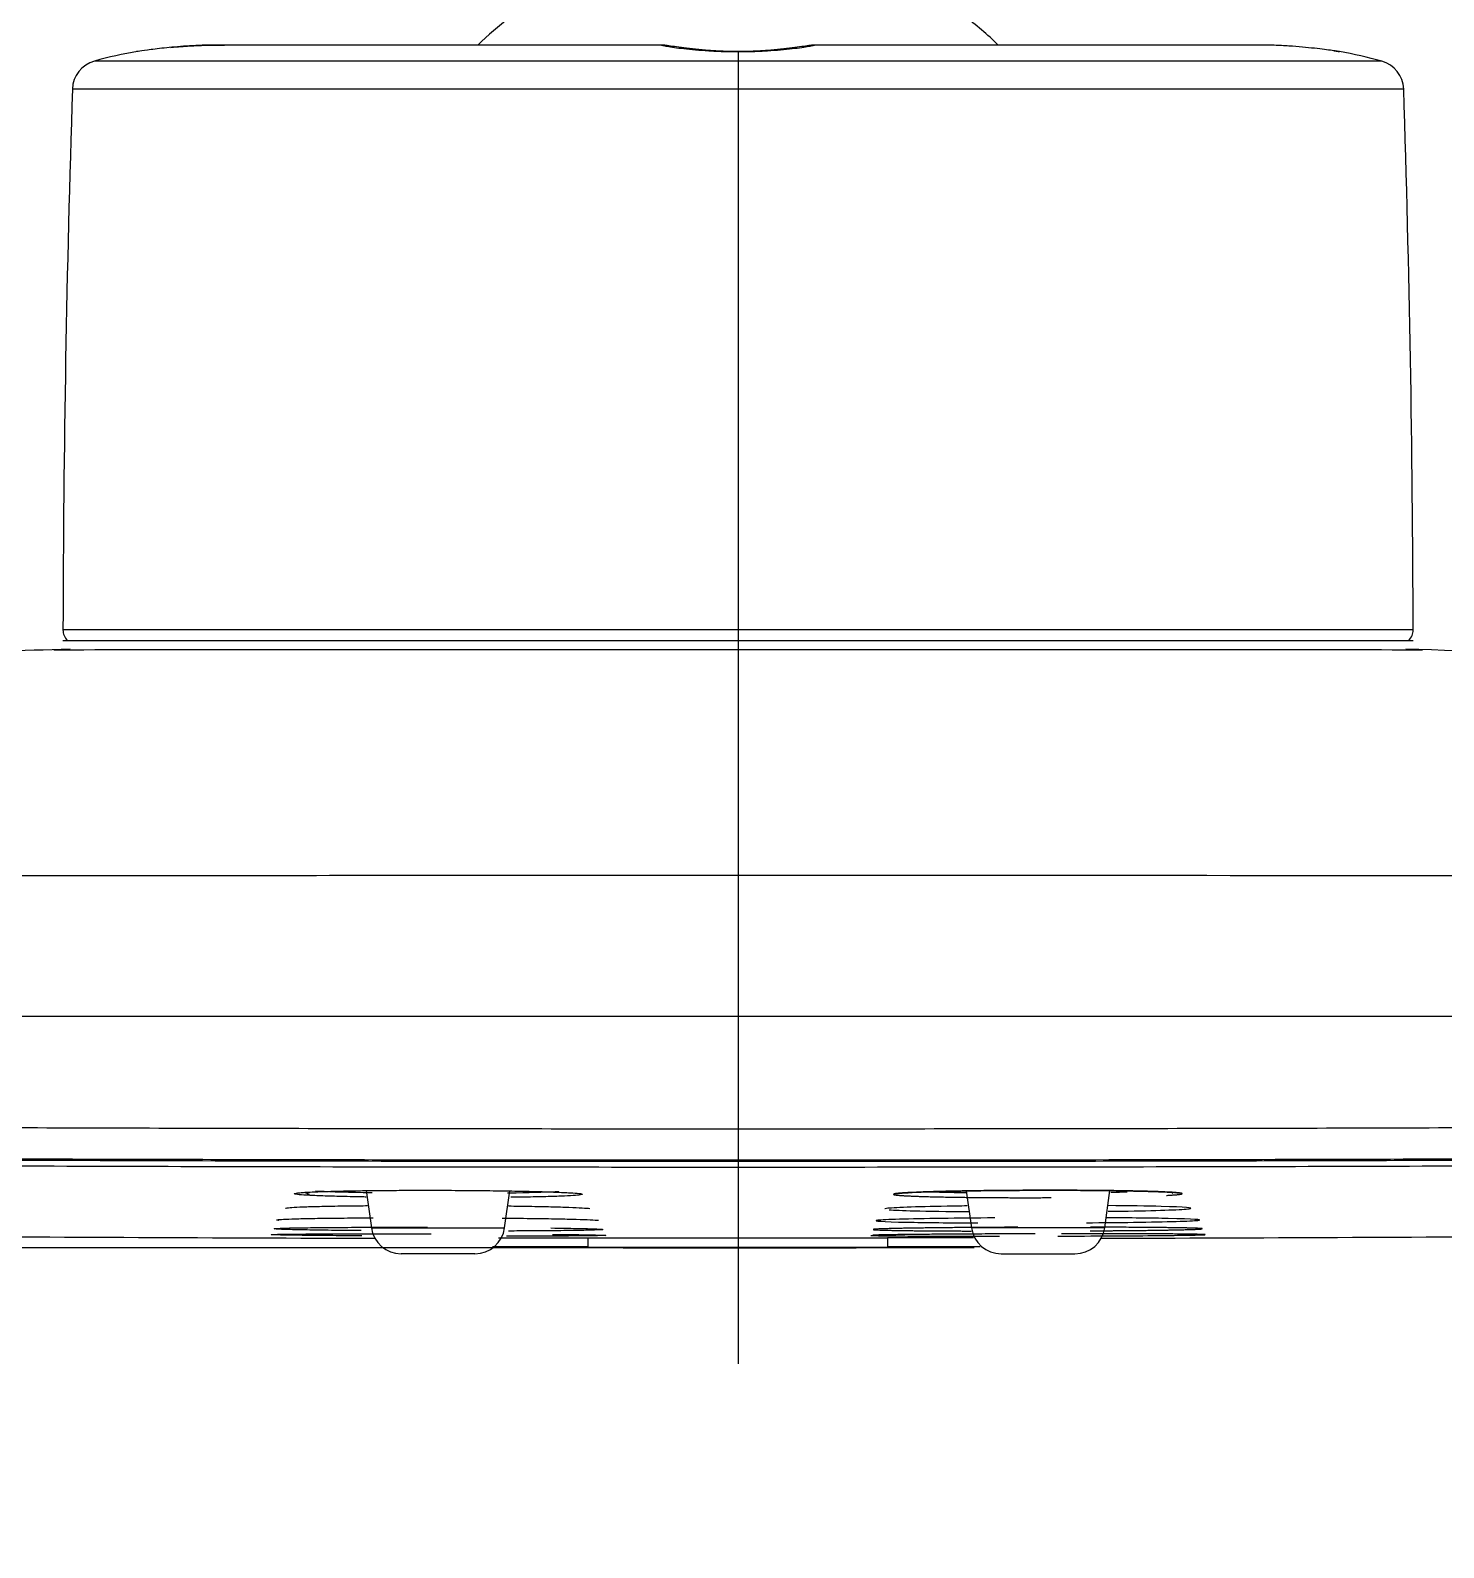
# Model space of a CAD drawing. Extents: x -4069 to -3649, y -4303 to -3709.
# Drawn here: x -3824.85 to -3815.43, y -3914.61 to -3904.49 of the extents above; entities that cross this region are included whole.
import ezdxf

# ---------------------------------------------------------------- set-up
doc = ezdxf.new("R2010")
doc.units = 0
doc.header["$LTSCALE"] = 7
doc.linetypes.add('CENTER', pattern=[2, 1.25, -0.25, 0.25, -0.25])
for name, color, linetype in [('6', 7, 'CONTINUOUS'), ('CL', 1, 'CENTER'), ('DIM', 2, 'CONTINUOUS')]:
    doc.layers.add(name, color=color, linetype=linetype)

msp = doc.modelspace()

# ---------------------------------------------------------------- linework, layer by layer
at = {"layer": '6', "color": 7, "linetype": 'Continuous'}
for p, q in [((-3820.62992, -3904.58553), (-3823.59172, -3904.58553)), ((-3816.66756, -3904.58553), (-3819.62679, -3904.58553)), ((-3824.62986, -3908.55582), (-3820.12997, -3908.55582)), ((-3820.12997, -3908.55582), (-3815.63008, -3908.55582)), ((-3822.60879, -3912.22477), (-3822.57402, -3912.4731)), ((-3821.68581, -3912.4731), (-3821.65133, -3912.22681)), ((-3818.6086, -3912.22681), (-3818.57412, -3912.4731)), ((-3817.68591, -3912.4731), (-3817.65114, -3912.22473)), ((-3821.88387, -3912.64536), (-3822.37596, -3912.64536)), ((-3818.37606, -3912.64536), (-3818.13002, -3912.64536)), ((-3818.13002, -3912.64536), (-3817.88397, -3912.64536))]:
    msp.add_line(p, q, dxfattribs=at)
at = {"layer": '6', "color": 3, "linetype": 'Continuous'}
for p, q in [((-3815.83965, -3904.69273), (-3824.42028, -3904.69273)), ((-3815.69294, -3904.87904), (-3824.56699, -3904.87904)), ((-3815.62997, -3908.48553), (-3824.62997, -3908.48553)), ((-3822.57402, -3912.4731), (-3822.12992, -3912.4731)), ((-3822.12992, -3912.4731), (-3821.68581, -3912.4731)), ((-3817.68591, -3912.4731), (-3818.57412, -3912.4731)), ((-3821.12896, -3912.60025), (-3821.1289, -3912.53987)), ((-3819.13097, -3912.60025), (-3819.13103, -3912.53986))]:
    msp.add_line(p, q, dxfattribs=at)
at = {"layer": '6', "color": 7, "linetype": 'Continuous'}
for centre, radius, start, end in [((-3820.12997, -3906.38553), 2.5, 121.055798, 133.946175), ((-3820.12997, -3906.38553), 2.5, 46.054307, 52.944202), ((-3824.3671, -3904.88553), 0.2, 105.421637, 178.141952), ((-3823.62853, -3907.56292), 2.9774, 99.742698, 105.421637), ((-3816.6314, -3907.56292), 2.9774, 74.578363, 80.117369), ((-3815.89284, -3904.88553), 0.2, 1.858048, 74.578363), ((-3704.14673, -3908.78553), 120.48361, 178.141952, 179.857335), ((-3936.11321, -3908.78553), 120.48361, 0.142665, 1.858048), ((-3824.52997, -3908.48553), 0.1, 180, 224.659654), ((-3815.72997, -3908.48553), 0.1, 315.340346, 0), ((-3822.37596, -3912.44537), 0.2, 187.96961, 270), ((-3821.88387, -3912.44537), 0.2, 270, 352.03039), ((-3818.37606, -3912.44537), 0.2, 187.96961, 270), ((-3817.88397, -3912.44537), 0.2, 270, 352.03039), ((-3820.12997, -3011.66382), 900.88155, 269.645624, 269.846013), ((-3820.12997, -3011.66382), 900.88155, 270.153987, 270.354378), ((-3820.12997, -3011.66382), 900.94155, 269.896216, 270), ((-3820.12997, -3011.66382), 900.94155, 270, 270.100124)]:
    msp.add_arc(centre, radius, start, end, dxfattribs=at)
for centre, major_axis, start_param, end_param in [((-3820.12997, -3013.9696), (-899.8036, 0), 1.56968892, 1.57190373), ((-3820.12997, -3013.98164), (899.85238, 0), 4.7112788, 4.71349916)]:
    msp.add_ellipse(centre, major_axis=major_axis, ratio=0.99863, start_param=start_param, end_param=end_param, dxfattribs=at)
for points, knots in [([(-3823.55508, -3904.58577), (-3823.58257, -3904.58543), (-3823.61039, -3904.58546), (-3823.63799, -3904.58589), (-3823.69526, -3904.58677), (-3823.75314, -3904.58932), (-3823.80675, -3904.59289), (-3823.86048, -3904.59646), (-3823.91144, -3904.60112), (-3823.95545, -3904.60582), (-3823.99909, -3904.61048), (-3824.03711, -3904.61528), (-3824.06642, -3904.61923), (-3824.09554, -3904.62315), (-3824.11685, -3904.6263), (-3824.12857, -3904.62806), (-3824.13591, -3904.62915), (-3824.13961, -3904.62971), (-3824.13962, -3904.62972)], [0.62373923, 0.62373923, 0.62373923, 0.62373923, 0.65939957, 0.65939957, 0.65939957, 0.733426707, 0.733426707, 0.733426707, 0.807614519, 0.807614519, 0.807614519, 0.881160157, 0.881160157, 0.881160157, 0.95423888, 0.95423888, 0.95423888, 1, 1, 1, 1]), ([(-3823.84211, -3904.59542), (-3823.8057, -3904.59263), (-3823.76701, -3904.59024), (-3823.72764, -3904.58854), (-3823.67235, -3904.58614), (-3823.61439, -3904.58508), (-3823.55855, -3904.58571), (-3823.55668, -3904.58573), (-3823.5548, -3904.58575), (-3823.55293, -3904.58578)], [0, 0, 0, 0, 0.4061607, 0.4061607, 0.4061607, 0.98069158, 0.98069158, 0.98069158, 1, 1, 1, 1]), ([(-3820.49075, -3904.60484), (-3820.46707, -3904.60783), (-3820.41511, -3904.61401), (-3820.32624, -3904.62223), (-3820.22984, -3904.62789), (-3820.12947, -3904.62991), (-3820.02924, -3904.62786), (-3819.93289, -3904.62217), (-3819.84435, -3904.61395), (-3819.76668, -3904.60472), (-3819.70286, -3904.59606), (-3819.65536, -3904.58936), (-3819.62604, -3904.58559), (-3819.61619, -3904.58523), (-3819.62618, -3904.58817), (-3819.65553, -3904.59387), (-3819.70307, -3904.60144), (-3819.76693, -3904.60979), (-3819.84462, -3904.61778), (-3819.93342, -3904.62439), (-3820.02977, -3904.62872), (-3820.13013, -3904.63023), (-3820.23046, -3904.62871), (-3820.32679, -3904.62437), (-3820.41554, -3904.61776), (-3820.49318, -3904.60976), (-3820.55701, -3904.60141), (-3820.60451, -3904.59385), (-3820.63382, -3904.58816), (-3820.64375, -3904.58522), (-3820.63383, -3904.5856), (-3820.60445, -3904.58938), (-3820.55691, -3904.59608), (-3820.51432, -3904.60186), (-3820.49075, -3904.60484)], [0, 0, 0, 0, 0.03136362, 0.06268314, 0.09393662, 0.12513297, 0.15645214, 0.18758747, 0.2189128, 0.25010586, 0.28137178, 0.31267351, 0.34383326, 0.37516254, 0.40631799, 0.43760522, 0.4688584, 0.50005284, 0.531378, 0.56253175, 0.59385167, 0.62505962, 0.65629443, 0.68759435, 0.71874405, 0.75007537, 0.78124238, 0.81253783, 0.84381004, 0.87499263, 0.90632003, 0.93746217, 0.96877477, 1, 1, 1, 1]), ([(-3816.15871, -3904.62406), (-3816.14608, -3904.62586), (-3816.12672, -3904.62874), (-3816.11697, -3904.63023), (-3816.12697, -3904.6287), (-3816.1563, -3904.62435), (-3816.2038, -3904.61773), (-3816.2676, -3904.60972), (-3816.3452, -3904.60138), (-3816.43391, -3904.59382), (-3816.53019, -3904.58814), (-3816.60947, -3904.58583), (-3816.65524, -3904.58553), (-3816.66756, -3904.58553)], [0, 0, 0, 0, 0.045182913, 0.090773238, 0.13611541, 0.181640959, 0.227121706, 0.272510458, 0.318093927, 0.363432508, 0.409008347, 0.454438757, 0.471232106, 0.471232106, 0.471232106, 0.471232106]), ([(-3824.58231, -3908.61444), (-3825.22253, -3908.63264), (-3826.4044, -3908.6772), (-3828.02899, -3908.76635), (-3829.35835, -3908.85832), (-3830.418, -3908.9438), (-3831.48215, -3909.03919), (-3832.80163, -3909.17131), (-3834.60111, -3909.37914), (-3836.80556, -3909.67689), (-3838.40582, -3909.93241), (-3839.25582, -3910.07915)], [0, 0, 0, 0, 0.13017455, 0.24041488, 0.33070838, 0.40103487, 0.4565061, 0.54788532, 0.6705784, 0.82470596, 1, 1, 1, 1]), ([(-3824.69166, -3908.61762), (-3824.69166, -3908.61762), (-3824.69166, -3908.61762), (-3824.69169, -3908.61762), (-3824.56926, -3908.61752), (-3824.10218, -3908.61726), (-3823.75603, -3908.61711), (-3823.31936, -3908.61699)], [0, 0, 0, 0, 0.00019384, 0.00019384, 0.50009692, 0.50009692, 1, 1, 1, 1]), ([(-3823.31936, -3908.61699), (-3823.15973, -3908.61695), (-3822.98817, -3908.61692), (-3822.80741, -3908.61689), (-3822.64354, -3908.61686), (-3822.47138, -3908.61684), (-3822.29319, -3908.61681), (-3822.11174, -3908.61679), (-3821.92322, -3908.61677), (-3821.73021, -3908.61674)], [0, 0, 0, 0, 0.35349376, 0.35349376, 0.35349376, 0.67380401, 0.67380401, 0.67380401, 1, 1, 1, 1]), ([(-3818.52972, -3908.61674), (-3818.32066, -3908.61677), (-3818.11683, -3908.61679), (-3817.92149, -3908.61682), (-3817.74439, -3908.61684), (-3817.57345, -3908.61687), (-3817.41093, -3908.6169), (-3817.24544, -3908.61693), (-3817.08794, -3908.61696), (-3816.94058, -3908.61699)], [0, 0, 0, 0, 0.35347525, 0.35347525, 0.35347525, 0.67379527, 0.67379527, 0.67379527, 1, 1, 1, 1]), ([(-3816.94058, -3908.61699), (-3816.50391, -3908.61711), (-3816.15822, -3908.61726), (-3815.69063, -3908.61752), (-3815.56831, -3908.61762), (-3815.56828, -3908.61762), (-3815.56828, -3908.61762), (-3815.56828, -3908.61762)], [0, 0, 0, 0, 0.49984377, 0.49984377, 0.99968753, 0.99968753, 1, 1, 1, 1]), ([(-3801.00403, -3910.07856), (-3801.58696, -3909.97794), (-3802.70751, -3909.79458), (-3804.27198, -3909.56608), (-3805.5973, -3909.39126), (-3806.65566, -3909.26393), (-3807.71828, -3909.14565), (-3809.03628, -3909.01278), (-3810.83773, -3908.85867), (-3813.1025, -3908.70961), (-3814.76763, -3908.64032), (-3815.67762, -3908.61444)], [0, 0, 0, 0, 0.12023165, 0.23080915, 0.32136451, 0.39195926, 0.44748962, 0.53869824, 0.66121829, 0.81499603, 1, 1, 1, 1]), ([(-3831.00162, -3911.98882), (-3830.63846, -3911.99144), (-3829.91371, -3911.99667), (-3828.64671, -3912.0046), (-3827.20051, -3912.01237), (-3825.20915, -3912.02083), (-3822.85206, -3912.02735), (-3820.31059, -3912.0297), (-3818.13278, -3912.0281), (-3816.31707, -3912.02441), (-3814.32375, -3912.01816), (-3812.42373, -3912.00933), (-3810.6165, -3911.99855), (-3809.7116, -3911.99207), (-3809.25832, -3911.98882)], [0, 0, 0, 0, 0.05042678, 0.10063472, 0.17549938, 0.25036254, 0.37536663, 0.49999942, 0.59979548, 0.67480756, 0.74983877, 0.87437047, 0.93706868, 1, 1, 1, 1]), ([(-3809.30647, -3912.02982), (-3809.90879, -3912.03408), (-3811.1107, -3912.04257), (-3812.91823, -3912.05242), (-3815.02233, -3912.06143), (-3817.42638, -3912.06799), (-3819.22917, -3912.06962), (-3821.03062, -3912.06962), (-3822.83348, -3912.06801), (-3825.53927, -3912.06053), (-3828.24902, -3912.04843), (-3830.05066, -3912.03603), (-3830.95346, -3912.02982)], [0, 0, 0, 0, 0.08397056, 0.16756364, 0.25104514, 0.37560251, 0.49999775, 0.50000369, 0.62439721, 0.74895712, 0.87420187, 1, 1, 1, 1]), ([(-3822.6079, -3912.26734), (-3822.61863, -3912.26716), (-3822.6829, -3912.26603), (-3822.792, -3912.26356), (-3822.91562, -3912.25957), (-3823.01094, -3912.25516), (-3823.07327, -3912.25047), (-3823.09458, -3912.24563), (-3823.08019, -3912.24082), (-3823.03212, -3912.2362), (-3822.95023, -3912.232), (-3822.833, -3912.22846), (-3822.68927, -3912.2256), (-3822.52496, -3912.22351), (-3822.40521, -3912.2227), (-3822.3442, -3912.22248)], [0, 0, 0, 0, 0.01611115, 0.09764556, 0.18074899, 0.2635524, 0.34409925, 0.4246445, 0.50744421, 0.59050889, 0.67190852, 0.75305193, 0.83564195, 0.91837759, 1, 1, 1, 1]), ([(-3823.07852, -3912.2438), (-3823.07848, -3912.24365), (-3823.07694, -3912.24127), (-3823.04005, -3912.23611), (-3822.90302, -3912.23014), (-3822.71931, -3912.22609), (-3822.56349, -3912.22388), (-3822.45359, -3912.22315), (-3822.40682, -3912.22294)], [0, 0, 0, 0, 0.01634573, 0.24554186, 0.54119109, 0.70757636, 0.88056824, 1, 1, 1, 1]), ([(-3823.00383, -3912.24203), (-3823.00248, -3912.24262), (-3822.99857, -3912.24432), (-3822.99103, -3912.24635), (-3822.98724, -3912.2482), (-3822.98689, -3912.2488), (-3822.98688, -3912.24883)], [0, 0, 0, 0, 0.3127621, 0.84190432, 0.99166025, 1, 1, 1, 1]), ([(-3822.94767, -3912.22566), (-3822.8805, -3912.23), (-3822.75332, -3912.2344), (-3822.58947, -3912.23749), (-3822.56961, -3912.23784)], [0, 0, 0, 0, 0.88150008, 1, 1, 1, 1]), ([(-3822.3442, -3912.22248), (-3822.28318, -3912.22225), (-3822.15717, -3912.22215), (-3821.96736, -3912.22294), (-3821.78365, -3912.2246), (-3821.61344, -3912.22708), (-3821.4651, -3912.23041), (-3821.34123, -3912.23437), (-3821.24554, -3912.23879), (-3821.18326, -3912.24352), (-3821.16047, -3912.24839), (-3821.17407, -3912.25321), (-3821.22275, -3912.25781), (-3821.30584, -3912.26201), (-3821.42325, -3912.26558), (-3821.54139, -3912.26793), (-3821.61899, -3912.26905), (-3821.64399, -3912.26937)], [0, 0, 0, 0, 0.06876549, 0.13849202, 0.20812101, 0.27656918, 0.3449362, 0.41439334, 0.48399378, 0.55282012, 0.62151771, 0.69089591, 0.76038462, 0.82943864, 0.89854171, 0.96814107, 1, 1, 1, 1]), ([(-3821.66742, -3912.23953), (-3821.64764, -3912.23925), (-3821.50326, -3912.23699), (-3821.38885, -3912.23329), (-3821.32389, -3912.23004)], [0, 0, 0, 0, 0.1338167, 1, 1, 1, 1]), ([(-3817.91574, -3912.22248), (-3817.92609, -3912.22244), (-3817.9488, -3912.22236), (-3817.98015, -3912.22229), (-3818.00648, -3912.22226), (-3818.039, -3912.22224), (-3818.06745, -3912.22225), (-3818.09801, -3912.22228), (-3818.11761, -3912.22231), (-3818.13745, -3912.22236), (-3818.16455, -3912.22243), (-3818.18822, -3912.22252), (-3818.21071, -3912.22261), (-3818.22435, -3912.22266), (-3818.24353, -3912.22276), (-3818.26937, -3912.2229), (-3818.30595, -3912.22313), (-3818.33355, -3912.22334), (-3818.35219, -3912.22349), (-3818.35706, -3912.22353), (-3818.36662, -3912.22361), (-3818.381, -3912.22374), (-3818.39839, -3912.2239), (-3818.41834, -3912.22409), (-3818.44533, -3912.22437), (-3818.46846, -3912.22463), (-3818.48531, -3912.22483), (-3818.49902, -3912.225), (-3818.52872, -3912.22539), (-3818.56064, -3912.22585), (-3818.58498, -3912.22623), (-3818.5934, -3912.22637), (-3818.60105, -3912.22649), (-3818.61324, -3912.22669), (-3818.62814, -3912.22694), (-3818.64358, -3912.22723), (-3818.65621, -3912.22747), (-3818.66808, -3912.2277), (-3818.68307, -3912.228), (-3818.70429, -3912.22844), (-3818.73863, -3912.22921), (-3818.77179, -3912.23002), (-3818.79947, -3912.23075), (-3818.81861, -3912.23128), (-3818.84548, -3912.23206), (-3818.87163, -3912.2329), (-3818.89405, -3912.23364), (-3818.90514, -3912.23403), (-3818.91406, -3912.23439), (-3818.92105, -3912.23467), (-3818.92667, -3912.23491), (-3818.93267, -3912.23517), (-3818.94532, -3912.23572), (-3818.96388, -3912.23655), (-3818.98186, -3912.2374), (-3818.99387, -3912.23799), (-3818.99984, -3912.23828), (-3819.00368, -3912.23851), (-3819.00824, -3912.23878), (-3819.01631, -3912.23926), (-3819.02512, -3912.23981), (-3819.03331, -3912.24037), (-3819.04092, -3912.24093), (-3819.04864, -3912.24152), (-3819.05555, -3912.24209), (-3819.06109, -3912.2426), (-3819.06636, -3912.2431), (-3819.07145, -3912.24362), (-3819.0788, -3912.24442), (-3819.08383, -3912.24526), (-3819.08724, -3912.24605), (-3819.08955, -3912.24667), (-3819.09135, -3912.24729), (-3819.0932, -3912.2479), (-3819.09403, -3912.24843), (-3819.09408, -3912.24896), (-3819.09396, -3912.24954), (-3819.0935, -3912.24995), (-3819.09297, -3912.25031), (-3819.09236, -3912.25063), (-3819.09141, -3912.25096), (-3819.08966, -3912.25144), (-3819.08775, -3912.25195), (-3819.08477, -3912.25254), (-3819.08217, -3912.25298), (-3819.07893, -3912.25346), (-3819.07554, -3912.25391), (-3819.07031, -3912.25456), (-3819.06367, -3912.25519), (-3819.05785, -3912.25576), (-3819.05321, -3912.25619), (-3819.04718, -3912.25665), (-3819.04119, -3912.25711), (-3819.03574, -3912.25748), (-3819.03008, -3912.25786), (-3819.02479, -3912.2582), (-3819.02036, -3912.25848), (-3819.01777, -3912.25862), (-3819.0107, -3912.25902), (-3818.9994, -3912.25963), (-3818.98356, -3912.26041), (-3818.96867, -3912.26108), (-3818.95301, -3912.26173), (-3818.93821, -3912.2623), (-3818.92367, -3912.26283), (-3818.90896, -3912.26333), (-3818.89446, -3912.26379), (-3818.88169, -3912.26419), (-3818.8712, -3912.2645), (-3818.85812, -3912.26486), (-3818.8402, -3912.26533), (-3818.81729, -3912.26589), (-3818.79061, -3912.26649), (-3818.75267, -3912.26727), (-3818.71815, -3912.26788), (-3818.68987, -3912.26835), (-3818.67634, -3912.26856), (-3818.66218, -3912.26878), (-3818.64007, -3912.26909), (-3818.61666, -3912.2694), (-3818.59378, -3912.26969), (-3818.57402, -3912.26993), (-3818.55077, -3912.27017), (-3818.52232, -3912.27041), (-3818.48438, -3912.27069), (-3818.43943, -3912.271), (-3818.39878, -3912.27128), (-3818.37485, -3912.27143), (-3818.36448, -3912.27148), (-3818.35649, -3912.27151), (-3818.33829, -3912.27157), (-3818.31949, -3912.27163), (-3818.30108, -3912.27168), (-3818.29208, -3912.2717), (-3818.27828, -3912.27172), (-3818.26387, -3912.27175), (-3818.25134, -3912.27176), (-3818.2446, -3912.27177), (-3818.23839, -3912.27177), (-3818.22775, -3912.27177), (-3818.21132, -3912.27177), (-3818.18764, -3912.27177), (-3818.16435, -3912.27174), (-3818.14165, -3912.2717), (-3818.1151, -3912.27163), (-3818.08801, -3912.27155), (-3818.06439, -3912.27147), (-3818.05162, -3912.2714), (-3818.04519, -3912.27137), (-3818.04242, -3912.27136)], [0, 0, 0, 0, 0.00955668, 0.02092111, 0.02864374, 0.03349445, 0.05038483, 0.05431455, 0.06104861, 0.06802495, 0.07217948, 0.08545749, 0.08934844, 0.09248386, 0.09777454, 0.10672173, 0.11593644, 0.13108066, 0.13209631, 0.13319341, 0.13559415, 0.14095693, 0.14656391, 0.15181074, 0.15964311, 0.17207861, 0.17392345, 0.17585221, 0.18530079, 0.20296096, 0.20768501, 0.2100565, 0.21158806, 0.21556801, 0.2225502, 0.22701193, 0.23210753, 0.23619357, 0.2398447, 0.24850445, 0.25987656, 0.2792652, 0.28784624, 0.29418114, 0.30349699, 0.32301413, 0.33020463, 0.33516149, 0.33932395, 0.34436122, 0.34639083, 0.34881716, 0.35461811, 0.36831816, 0.38158632, 0.3868479, 0.39055018, 0.39287276, 0.3952996, 0.40051941, 0.41092021, 0.41549739, 0.42086392, 0.4312747, 0.43655076, 0.44154452, 0.44935694, 0.45435207, 0.46002726, 0.47783961, 0.48357054, 0.48763805, 0.49979524, 0.50530799, 0.50867658, 0.51841581, 0.52397786, 0.52907083, 0.53311218, 0.53656761, 0.54020797, 0.54480469, 0.553812, 0.55847113, 0.56582518, 0.56976817, 0.57586833, 0.58209454, 0.59351478, 0.59928329, 0.60301878, 0.60961276, 0.6169687, 0.62024583, 0.62417474, 0.63147508, 0.63355715, 0.63508653, 0.63726749, 0.64926277, 0.65969125, 0.66929119, 0.67724193, 0.68773382, 0.69419712, 0.70095046, 0.71073941, 0.71603887, 0.71975952, 0.72567755, 0.73432101, 0.74371308, 0.75538928, 0.76777034, 0.78933167, 0.79468252, 0.79941111, 0.80427621, 0.81003704, 0.82309473, 0.82894317, 0.83376785, 0.84345956, 0.85219873, 0.86156528, 0.88017119, 0.89523591, 0.90017191, 0.90277516, 0.9049311, 0.90754202, 0.91955824, 0.92221097, 0.92442541, 0.92779851, 0.93478703, 0.93753268, 0.93917786, 0.94090426, 0.94315821, 0.94879612, 0.95576172, 0.9645375, 0.96977775, 0.97619822, 0.98844445, 0.99418597, 0.9974848, 1, 1, 1, 1]), ([(-3819.07846, -3912.24665), (-3819.07842, -3912.24653), (-3819.07728, -3912.24549), (-3819.06277, -3912.24274), (-3819.0271, -3912.24005), (-3818.99761, -3912.23835)], [0, 0, 0, 0, 0.05301013, 0.43314375, 1, 1, 1, 1]), ([(-3818.99761, -3912.23835), (-3818.99742, -3912.23834), (-3818.96708, -3912.23603), (-3818.86583, -3912.2325), (-3818.70525, -3912.22828), (-3818.5344, -3912.22531), (-3818.33408, -3912.22318), (-3818.13858, -3912.22218), (-3818.01673, -3912.22233), (-3817.96699, -3912.2225)], [0, 0, 0, 0, 0.00143673, 0.23246878, 0.37545075, 0.5342986, 0.70397246, 0.87939354, 1, 1, 1, 1]), ([(-3817.96699, -3912.2225), (-3817.9437, -3912.22249), (-3817.8498, -3912.22258), (-3817.69924, -3912.22393), (-3817.56423, -3912.22565), (-3817.50522, -3912.22702), (-3817.49427, -3912.22729)], [0, 0, 0, 0, 0.13023854, 0.53180567, 0.91055238, 1, 1, 1, 1]), ([(-3817.2738, -3912.25626), (-3817.27259, -3912.2562), (-3817.26691, -3912.2559), (-3817.25887, -3912.25545), (-3817.25119, -3912.255), (-3817.24677, -3912.25473), (-3817.24237, -3912.25447), (-3817.23547, -3912.25401), (-3817.2261, -3912.25336), (-3817.21804, -3912.25275), (-3817.21251, -3912.25228), (-3817.20746, -3912.25183), (-3817.20262, -3912.2514), (-3817.19106, -3912.25025), (-3817.18296, -3912.24919), (-3817.17744, -3912.24809), (-3817.17514, -3912.24757), (-3817.17317, -3912.24698), (-3817.17185, -3912.24647), (-3817.17097, -3912.24612), (-3817.1706, -3912.24582), (-3817.17011, -3912.2455), (-3817.16964, -3912.24498), (-3817.17007, -3912.24429), (-3817.17129, -3912.24358), (-3817.17256, -3912.24309), (-3817.17381, -3912.24272), (-3817.17653, -3912.24204), (-3817.17999, -3912.24136), (-3817.18487, -3912.24058), (-3817.1902, -3912.23991), (-3817.19658, -3912.23917), (-3817.20334, -3912.23853), (-3817.20827, -3912.23807), (-3817.21421, -3912.23757), (-3817.21898, -3912.23719), (-3817.22334, -3912.23688), (-3817.22667, -3912.23665), (-3817.23058, -3912.23638), (-3817.23494, -3912.23609), (-3817.23832, -3912.23587), (-3817.24188, -3912.23565), (-3817.24653, -3912.23537), (-3817.25366, -3912.23495), (-3817.26609, -3912.23426), (-3817.28465, -3912.23338), (-3817.30527, -3912.2325), (-3817.32299, -3912.23182), (-3817.33632, -3912.23134), (-3817.34755, -3912.23095), (-3817.35735, -3912.23063), (-3817.36528, -3912.23038), (-3817.37436, -3912.23009), (-3817.38495, -3912.22978), (-3817.39484, -3912.2295), (-3817.4026, -3912.22929), (-3817.40924, -3912.22911), (-3817.41679, -3912.22891), (-3817.42551, -3912.22868), (-3817.43352, -3912.22848), (-3817.44134, -3912.22829), (-3817.44771, -3912.22814), (-3817.45512, -3912.22797), (-3817.46798, -3912.22767), (-3817.48227, -3912.22736), (-3817.49758, -3912.22705), (-3817.51264, -3912.22676), (-3817.52967, -3912.22644), (-3817.54592, -3912.22614), (-3817.55939, -3912.22591), (-3817.56973, -3912.22574), (-3817.58116, -3912.22556), (-3817.5902, -3912.22542), (-3817.59913, -3912.22529), (-3817.6103, -3912.22512), (-3817.62103, -3912.22497), (-3817.63178, -3912.22483), (-3817.64118, -3912.2247), (-3817.65434, -3912.22453), (-3817.67196, -3912.22431), (-3817.69264, -3912.2241), (-3817.72986, -3912.22372), (-3817.76403, -3912.22341), (-3817.80158, -3912.22309), (-3817.82204, -3912.22293), (-3817.8414, -3912.22281), (-3817.85229, -3912.22277), (-3817.86359, -3912.22271), (-3817.87708, -3912.22264), (-3817.891, -3912.22257), (-3817.90339, -3912.22252), (-3817.91109, -3912.22249), (-3817.91574, -3912.22248)], [0, 0, 0, 0, 0.00456243, 0.02152725, 0.03222417, 0.03642099, 0.04023776, 0.05105546, 0.06850589, 0.08520833, 0.09306268, 0.10047576, 0.1158877, 0.1223407, 0.17850883, 0.18681451, 0.19623761, 0.2135644, 0.22572748, 0.2302184, 0.2372467, 0.24586864, 0.25130081, 0.27238376, 0.29211162, 0.29948363, 0.30549872, 0.31688059, 0.34556574, 0.35233781, 0.37028469, 0.39244721, 0.4038495, 0.41593407, 0.42487428, 0.43994113, 0.44306706, 0.44763705, 0.45694569, 0.46311469, 0.46928337, 0.47317521, 0.4794929, 0.49000527, 0.50494282, 0.53201651, 0.55979765, 0.57627277, 0.58891778, 0.60095561, 0.61035247, 0.61747221, 0.6235311, 0.63592163, 0.64641143, 0.64994586, 0.65646393, 0.66359917, 0.6695099, 0.67870869, 0.68364422, 0.68885845, 0.69441566, 0.70158469, 0.71963593, 0.7281681, 0.73649506, 0.75370219, 0.7659134, 0.77231664, 0.78251128, 0.78785816, 0.79634023, 0.8013838, 0.80639406, 0.81938147, 0.82322824, 0.82804192, 0.83823399, 0.84945597, 0.86299083, 0.87781718, 0.92030597, 0.92729847, 0.94769249, 0.95796119, 0.96224968, 0.96705367, 0.97807737, 0.98640975, 0.99182132, 1, 1, 1, 1]), ([(-3817.49427, -3912.22729), (-3817.45869, -3912.22798), (-3817.35253, -3912.23039), (-3817.23617, -3912.23532), (-3817.18773, -3912.24033), (-3817.18076, -3912.24285), (-3817.18016, -3912.24346)], [0, 0, 0, 0, 0.18002636, 0.58634904, 0.89844055, 1, 1, 1, 1]), ([(-3817.23711, -3912.24486), (-3817.23707, -3912.24478), (-3817.23658, -3912.24406), (-3817.23412, -3912.24083), (-3817.23137, -3912.23811), (-3817.23001, -3912.23589)], [0, 0, 0, 0, 0.02245329, 0.21262227, 1, 1, 1, 1]), ([(-3823.14709, -3912.3422), (-3823.14686, -3912.342), (-3823.14389, -3912.34039), (-3823.12229, -3912.33743), (-3823.05697, -3912.33357), (-3822.95698, -3912.33012), (-3822.82088, -3912.32733), (-3822.696, -3912.32567), (-3822.61907, -3912.32493), (-3822.60046, -3912.32476)], [0, 0, 0, 0, 0.02625146, 0.21063283, 0.39572657, 0.57714437, 0.7580802, 0.94239549, 1, 1, 1, 1]), ([(-3821.65938, -3912.32677), (-3821.61233, -3912.32737), (-3821.51018, -3912.32889), (-3821.37195, -3912.33186), (-3821.25198, -3912.33554), (-3821.16357, -3912.33956), (-3821.12872, -3912.34237), (-3821.11855, -3912.34377)], [0, 0, 0, 0, 0.16410949, 0.37088922, 0.58133455, 0.79217289, 1, 1, 1, 1]), ([(-3818.60295, -3912.32678), (-3818.6492, -3912.32738), (-3818.69357, -3912.32805), (-3818.95025, -3912.33257), (-3819.09971, -3912.33801), (-3819.14079, -3912.34369), (-3819.14099, -3912.34372), (-3819.14119, -3912.34374), (-3819.14139, -3912.34377)], [0, 0, 0, 0, 0.16250594, 0.16250594, 0.99592602, 0.99592602, 0.99592602, 1, 1, 1, 1]), ([(-3817.25773, -3912.35378), (-3817.18973, -3912.35126), (-3817.14339, -3912.34851), (-3817.0826, -3912.34009), (-3817.14979, -3912.33442), (-3817.40224, -3912.32777), (-3817.52465, -3912.32588), (-3817.66279, -3912.32468)], [0, 0, 0, 0, 0.23796565, 0.23796565, 0.71908187, 0.71908187, 1, 1, 1, 1]), ([(-3822.64263, -3912.49156), (-3822.65247, -3912.49148), (-3822.69684, -3912.4911), (-3822.77273, -3912.49037), (-3822.86453, -3912.48929), (-3822.94783, -3912.48809), (-3823.02264, -3912.4868), (-3823.08766, -3912.48544), (-3823.14164, -3912.48403), (-3823.18326, -3912.48262), (-3823.22097, -3912.48074), (-3823.23033, -3912.47839), (-3823.19055, -3912.47569), (-3823.11729, -3912.47362), (-3823.03489, -3912.47218), (-3822.93636, -3912.47091), (-3822.78606, -3912.46965), (-3822.57538, -3912.46869), (-3822.37482, -3912.46836), (-3822.24721, -3912.46845), (-3822.19969, -3912.46852)], [0, 0, 0, 0, 0.01172539, 0.05333187, 0.09486042, 0.13746991, 0.1808072, 0.22442296, 0.26783481, 0.31057182, 0.35222138, 0.43528606, 0.52145721, 0.60797486, 0.65061618, 0.69281321, 0.77816492, 0.86423584, 0.94966061, 1, 1, 1, 1]), ([(-3823.19192, -3912.42336), (-3823.19244, -3912.42331), (-3823.20412, -3912.42212), (-3823.21053, -3912.41976), (-3823.17958, -3912.4164), (-3823.11133, -3912.41324), (-3823.00648, -3912.41046), (-3822.86322, -3912.40822), (-3822.71111, -3912.40672), (-3822.60587, -3912.40604), (-3822.56242, -3912.40582)], [0, 0, 0, 0, 0.0065512, 0.15259473, 0.30295438, 0.45388697, 0.60171257, 0.74908127, 0.89939293, 1, 1, 1, 1]), ([(-3821.70179, -3912.40765), (-3821.69293, -3912.40773), (-3821.61978, -3912.40841), (-3821.48875, -3912.40992), (-3821.33123, -3912.41261), (-3821.20375, -3912.41571), (-3821.10953, -3912.41907), (-3821.07208, -3912.42141), (-3821.06099, -3912.42257)], [0, 0, 0, 0, 0.02638177, 0.21893792, 0.41165491, 0.60812473, 0.80531645, 1, 1, 1, 1]), ([(-3821.37771, -3912.47376), (-3821.34315, -3912.47422), (-3821.28275, -3912.4751), (-3821.2069, -3912.47649), (-3821.14558, -3912.47787), (-3821.09623, -3912.47927), (-3821.05918, -3912.48075), (-3821.02898, -3912.48273), (-3821.02692, -3912.48516), (-3821.07826, -3912.48782), (-3821.17912, -3912.49016), (-3821.32646, -3912.49209), (-3821.49305, -3912.49333), (-3821.61072, -3912.49385), (-3821.65951, -3912.49401)], [0, 0, 0, 0, 0.06639103, 0.12358276, 0.18194311, 0.23844454, 0.29442198, 0.35807808, 0.47243049, 0.58540659, 0.697914, 0.810713, 0.92413359, 1, 1, 1, 1]), ([(-3818.26574, -3912.46904), (-3818.27117, -3912.46906), (-3818.28976, -3912.46913), (-3818.31889, -3912.46925), (-3818.34665, -3912.46938), (-3818.36551, -3912.46946), (-3818.38535, -3912.46956), (-3818.4284, -3912.46979), (-3818.47688, -3912.47006), (-3818.52313, -3912.47035), (-3818.55367, -3912.47056), (-3818.58649, -3912.4708), (-3818.6185, -3912.47105), (-3818.64817, -3912.47129), (-3818.68282, -3912.4716), (-3818.71307, -3912.47188), (-3818.73835, -3912.47212), (-3818.75436, -3912.47228), (-3818.77142, -3912.47246), (-3818.79158, -3912.47267), (-3818.81757, -3912.47297), (-3818.84897, -3912.47334), (-3818.88728, -3912.47382), (-3818.92085, -3912.4743), (-3818.9516, -3912.47475), (-3818.97155, -3912.47506), (-3818.98422, -3912.47527), (-3818.99115, -3912.47539), (-3819.00045, -3912.47555), (-3819.01274, -3912.47576), (-3819.02859, -3912.47605), (-3819.04466, -3912.47637), (-3819.06271, -3912.47672), (-3819.07842, -3912.47704), (-3819.08821, -3912.47726), (-3819.09185, -3912.47737), (-3819.09642, -3912.47748), (-3819.10728, -3912.47774), (-3819.12672, -3912.47824), (-3819.14664, -3912.4788), (-3819.16516, -3912.47937), (-3819.18322, -3912.47999), (-3819.20187, -3912.48079), (-3819.2164, -3912.4817), (-3819.22273, -3912.48235), (-3819.22539, -3912.4827), (-3819.22583, -3912.48277), (-3819.22612, -3912.48281), (-3819.22659, -3912.48288), (-3819.22811, -3912.4832), (-3819.22895, -3912.48363), (-3819.22887, -3912.48412), (-3819.22826, -3912.4844), (-3819.22734, -3912.48457), (-3819.22672, -3912.48467), (-3819.22537, -3912.48489), (-3819.22377, -3912.48508), (-3819.22244, -3912.48522)], [0, 0, 0, 0, 0.00959632, 0.03292467, 0.0518276, 0.05937175, 0.06665537, 0.08744616, 0.13755647, 0.15555708, 0.17331698, 0.19530057, 0.21864171, 0.23561373, 0.25382944, 0.28841692, 0.29754483, 0.30671986, 0.32232611, 0.33396652, 0.35044418, 0.3801288, 0.40542255, 0.44108772, 0.46412341, 0.48456073, 0.49447264, 0.49948733, 0.5043143, 0.52115839, 0.53519989, 0.55182437, 0.57137395, 0.59237507, 0.60324521, 0.60588921, 0.60902692, 0.61974705, 0.64672217, 0.68522781, 0.70493761, 0.73323801, 0.77847481, 0.8236748, 0.86839554, 0.87425494, 0.87669174, 0.87744853, 0.88068923, 0.88809109, 0.92522271, 0.94467233, 0.96194569, 0.96738008, 0.97096779, 0.97805286, 1, 1, 1, 1]), ([(-3817.18913, -3912.48585), (-3817.17878, -3912.48562), (-3817.16225, -3912.48524), (-3817.14172, -3912.48472), (-3817.12915, -3912.48437), (-3817.12007, -3912.48411), (-3817.1123, -3912.48387), (-3817.1042, -3912.48359), (-3817.09556, -3912.48329), (-3817.08811, -3912.48302), (-3817.08184, -3912.48279), (-3817.07669, -3912.48257), (-3817.06997, -3912.48228), (-3817.06414, -3912.482), (-3817.05995, -3912.48177), (-3817.0576, -3912.48164), (-3817.05313, -3912.48136), (-3817.04752, -3912.48099), (-3817.04231, -3912.48052), (-3817.03976, -3912.48019), (-3817.03776, -3912.47993), (-3817.03683, -3912.47977), (-3817.03618, -3912.47961), (-3817.03556, -3912.47935), (-3817.03509, -3912.47902), (-3817.03532, -3912.47868), (-3817.03642, -3912.47842), (-3817.03731, -3912.47821), (-3817.03899, -3912.47798), (-3817.04133, -3912.47771), (-3817.0441, -3912.47744), (-3817.04685, -3912.4772), (-3817.05103, -3912.47687), (-3817.05678, -3912.47654), (-3817.06311, -3912.47621), (-3817.06634, -3912.47607), (-3817.06837, -3912.47597), (-3817.07065, -3912.47587), (-3817.0744, -3912.47571), (-3817.07994, -3912.4755), (-3817.08613, -3912.47528), (-3817.09232, -3912.47505), (-3817.10185, -3912.47475), (-3817.11281, -3912.47446), (-3817.12304, -3912.47418), (-3817.1304, -3912.47399), (-3817.13835, -3912.47381), (-3817.15028, -3912.47355), (-3817.1647, -3912.47325), (-3817.17898, -3912.47298), (-3817.1898, -3912.47279), (-3817.20049, -3912.47261), (-3817.21213, -3912.47242), (-3817.22402, -3912.47223), (-3817.23386, -3912.47209), (-3817.24406, -3912.47195), (-3817.25731, -3912.47177), (-3817.2713, -3912.47159), (-3817.2849, -3912.47143), (-3817.29441, -3912.47132), (-3817.30196, -3912.47123), (-3817.31149, -3912.47112), (-3817.32575, -3912.47097), (-3817.34492, -3912.47078), (-3817.36224, -3912.47062), (-3817.37558, -3912.4705), (-3817.39045, -3912.47035), (-3817.41796, -3912.47014), (-3817.44707, -3912.46993), (-3817.46818, -3912.46979), (-3817.47578, -3912.46974), (-3817.49383, -3912.46963), (-3817.53401, -3912.46939), (-3817.58866, -3912.46912), (-3817.64691, -3912.46889), (-3817.69722, -3912.46873), (-3817.73847, -3912.46863), (-3817.76508, -3912.46858), (-3817.77581, -3912.46856), (-3817.78043, -3912.46855), (-3817.78151, -3912.46855)], [0, 0, 0, 0, 0.0312051, 0.05243822, 0.06923008, 0.07821887, 0.08765702, 0.10036902, 0.11456936, 0.12738754, 0.13595111, 0.144457, 0.15613688, 0.17393229, 0.18071999, 0.18555833, 0.19160451, 0.21624016, 0.23342741, 0.25228784, 0.25943316, 0.26722657, 0.27303149, 0.2812687, 0.30105372, 0.3158497, 0.32651799, 0.33633483, 0.34380445, 0.35681277, 0.37283293, 0.38118407, 0.38934339, 0.41698882, 0.42843137, 0.4346721, 0.43779786, 0.44232944, 0.44931059, 0.45978801, 0.47303162, 0.48187038, 0.49380445, 0.51695166, 0.52760714, 0.53664987, 0.54574163, 0.556543, 0.57814357, 0.59506924, 0.60259405, 0.61062804, 0.62640054, 0.63625951, 0.64429346, 0.65260402, 0.66297654, 0.67874248, 0.68786437, 0.69570934, 0.70128358, 0.70598867, 0.71831477, 0.73353956, 0.74850968, 0.75581078, 0.76198454, 0.78132428, 0.81128768, 0.81926925, 0.82238546, 0.82577782, 0.85358631, 0.89746586, 0.92438534, 0.95465048, 0.98255131, 0.99249551, 0.99824388, 1, 1, 1, 1]), ([(-3822.63772, -3912.52628), (-3822.65406, -3912.52618), (-3822.70486, -3912.52588), (-3822.78647, -3912.52534), (-3822.90993, -3912.52435), (-3823.04289, -3912.52295), (-3823.16367, -3912.52117), (-3823.23878, -3912.51935), (-3823.2488, -3912.51762), (-3823.20759, -3912.51601), (-3823.13292, -3912.51481), (-3823.04902, -3912.514), (-3822.94848, -3912.51332), (-3822.79488, -3912.5127), (-3822.58, -3912.5123), (-3822.3689, -3912.51228), (-3822.23176, -3912.51248), (-3822.17636, -3912.51258)], [0, 0, 0, 0, 0.01873065, 0.05893111, 0.09902383, 0.18360353, 0.27014124, 0.35333979, 0.43485606, 0.52012681, 0.60576267, 0.64778257, 0.68926001, 0.773547, 0.85876255, 0.943127, 1, 1, 1, 1]), ([(-3821.7266, -3912.53924), (-3821.66915, -3912.53923), (-3821.54335, -3912.53923), (-3821.34078, -3912.5393), (-3821.19706, -3912.53943), (-3821.12641, -3912.5395)], [0, 0, 0, 0, 0.32066767, 0.66609532, 1, 1, 1, 1]), ([(-3821.36633, -3912.51646), (-3821.32973, -3912.51678), (-3821.26699, -3912.51738), (-3821.18915, -3912.51832), (-3821.10676, -3912.5195), (-3821.04678, -3912.52075), (-3821.00972, -3912.52229), (-3821.00674, -3912.52378), (-3821.05932, -3912.52535), (-3821.16407, -3912.52668), (-3821.31458, -3912.52772), (-3821.48954, -3912.52836), (-3821.61604, -3912.52856), (-3821.6726, -3912.52861)], [0, 0, 0, 0, 0.06794471, 0.12436414, 0.1821801, 0.29257359, 0.35631065, 0.46958311, 0.58035291, 0.69133995, 0.80401111, 0.91562553, 1, 1, 1, 1]), ([(-3819.24535, -3912.52347), (-3819.24279, -3912.52372), (-3819.23201, -3912.52433), (-3819.19836, -3912.52522), (-3819.14274, -3912.52608), (-3819.08075, -3912.52673), (-3819.01256, -3912.52725), (-3818.94159, -3912.52768), (-3818.85842, -3912.52804), (-3818.77506, -3912.5283), (-3818.69381, -3912.52848), (-3818.59734, -3912.52862), (-3818.50851, -3912.52867), (-3818.43235, -3912.52867), (-3818.40125, -3912.52865), (-3818.38822, -3912.52865)], [0, 0, 0, 0, 0.0785837, 0.1919091, 0.29839139, 0.39804205, 0.46151922, 0.54863008, 0.628829, 0.7026363, 0.77019259, 0.83128683, 0.93200383, 0.9716504, 1, 1, 1, 1]), ([(-3818.14937, -3912.51272), (-3818.21335, -3912.51287), (-3818.34242, -3912.51325), (-3818.51301, -3912.51397), (-3818.64065, -3912.51465), (-3818.74487, -3912.5153), (-3818.8433, -3912.51602), (-3818.93782, -3912.51685), (-3819.03104, -3912.51782), (-3819.12017, -3912.51897), (-3819.18416, -3912.52014), (-3819.21688, -3912.52102), (-3819.22763, -3912.52141), (-3819.23133, -3912.52156)], [0, 0, 0, 0, 0.12455759, 0.25120406, 0.34380598, 0.39665201, 0.48561118, 0.57977357, 0.64876243, 0.76588881, 0.89590873, 0.95828128, 1, 1, 1, 1]), ([(-3818.56005, -3912.53922), (-3818.56236, -3912.53922), (-3818.5727, -3912.53922), (-3818.58782, -3912.53921), (-3818.60528, -3912.53921), (-3818.62272, -3912.53921), (-3818.63593, -3912.53921), (-3818.64633, -3912.53921), (-3818.65326, -3912.53921), (-3818.66522, -3912.53921), (-3818.6802, -3912.53921), (-3818.69746, -3912.53921), (-3818.71558, -3912.53922), (-3818.73474, -3912.53922), (-3818.75388, -3912.53923), (-3818.77515, -3912.53923), (-3818.79776, -3912.53924), (-3818.82015, -3912.53925), (-3818.84408, -3912.53926), (-3818.87214, -3912.53928), (-3818.90405, -3912.5393), (-3818.93737, -3912.53932), (-3818.97092, -3912.53935), (-3819.0134, -3912.53938), (-3819.06758, -3912.53943), (-3819.11047, -3912.53947), (-3819.13352, -3912.5395)], [0, 0, 0, 0, 0.01340605, 0.05983773, 0.08704533, 0.11247042, 0.15797442, 0.16129283, 0.16961494, 0.19606178, 0.22689826, 0.2517088, 0.29037727, 0.32475397, 0.35517422, 0.39207782, 0.43704929, 0.47391372, 0.50944875, 0.56040468, 0.61769203, 0.6722278, 0.72952827, 0.78682052, 0.88541988, 1, 1, 1, 1]), ([(-3817.99886, -3912.52793), (-3817.98152, -3912.52787), (-3817.73619, -3912.52708), (-3817.38686, -3912.52504), (-3817.12074, -3912.52179), (-3816.97467, -3912.51841), (-3817.0421, -3912.5156), (-3817.21639, -3912.51393), (-3817.36406, -3912.51302), (-3817.55123, -3912.51246), (-3817.757, -3912.51228), (-3817.86557, -3912.51231), (-3817.92259, -3912.51236), (-3817.9338, -3912.51237), (-3817.94833, -3912.51238), (-3817.96273, -3912.5124), (-3817.9715, -3912.51241), (-3817.97456, -3912.51241)], [0, 0, 0, 0, 0.0164509, 0.2333689, 0.34109226, 0.44863878, 0.66119868, 0.71545643, 0.76968366, 0.87756306, 0.93159777, 0.98092206, 0.98320384, 0.98626667, 0.99165786, 0.99709192, 1, 1, 1, 1])]:
    msp.add_open_spline(points, degree=3, knots=knots, dxfattribs=at)
for points in [[(-3823.91006, -3904.60125), (-3823.88836, -3904.59919), (-3823.86559, -3904.59721), (-3823.84211, -3904.59542)], [(-3821.73021, -3908.61674), (-3820.70164, -3908.61663), (-3819.5583, -3908.61663), (-3818.52972, -3908.61674)], [(-3823.01801, -3912.23689), (-3823.01434, -3912.23867), (-3823.00971, -3912.2405), (-3823.00383, -3912.24203)]]:
    msp.add_open_spline(points, degree=3, dxfattribs=at)
at = {"layer": '6', "color": 3, "linetype": 'Continuous'}
for points, knots in [([(-3830.73986, -3910.12541), (-3830.18576, -3910.12508), (-3829.01022, -3910.12437), (-3827.13896, -3910.1235), (-3824.88924, -3910.12263), (-3822.52926, -3910.12215), (-3819.19571, -3910.12162), (-3815.77841, -3910.12244), (-3812.57231, -3910.12377), (-3810.70361, -3910.12471), (-3809.84753, -3910.12521), (-3809.52008, -3910.12541)], [0, 0, 0, 0, 0.07879804, 0.16717403, 0.26512683, 0.39682256, 0.50001844, 0.73487694, 0.87820769, 0.95341404, 1, 1, 1, 1]), ([(-3809.39514, -3911.06761), (-3810.0421, -3911.06718), (-3811.33602, -3911.06631), (-3813.28458, -3911.06532), (-3815.23712, -3911.06457), (-3817.19301, -3911.06407), (-3819.1508, -3911.06382), (-3821.10924, -3911.06382), (-3823.06703, -3911.06407), (-3825.02292, -3911.06457), (-3826.97547, -3911.06532), (-3828.92402, -3911.06631), (-3830.21794, -3911.06718), (-3830.8649, -3911.06761)], [0, 0, 0, 0, 0.09090924, 0.18181839, 0.27272748, 0.36363653, 0.45454555, 0.54545455, 0.63636356, 0.7272726, 0.81818167, 0.9090908, 1, 1, 1, 1]), ([(-3831.05682, -3911.77183), (-3830.39845, -3911.77645), (-3829.08172, -3911.7857), (-3827.09847, -3911.79619), (-3825.11098, -3911.80421), (-3823.11992, -3911.80952), (-3821.12685, -3911.81218), (-3819.13308, -3911.81218), (-3817.14002, -3911.80952), (-3815.14896, -3911.80421), (-3813.16147, -3911.79619), (-3811.17822, -3911.7857), (-3809.86148, -3911.77645), (-3809.20312, -3911.77183)], [0, 0, 0, 0, 0.09090907, 0.18181815, 0.27272725, 0.36363635, 0.45454546, 0.54545457, 0.63636367, 0.72727277, 0.81818186, 0.90909094, 1, 1, 1, 1]), ([(-3809.22926, -3911.98217), (-3809.59337, -3911.9848), (-3810.32002, -3911.99005), (-3811.59038, -3911.998), (-3813.04046, -3912.00579), (-3815.03715, -3912.01427), (-3817.40056, -3912.02081), (-3819.94884, -3912.02317), (-3822.13249, -3912.02156), (-3823.95306, -3912.01787), (-3825.95173, -3912.01159), (-3827.85685, -3912.00274), (-3829.66891, -3911.99193), (-3830.5762, -3911.98543), (-3831.03068, -3911.98217)], [0, 0, 0, 0, 0.05042349, 0.10063, 0.1754962, 0.25036012, 0.37536397, 0.49999941, 0.59979585, 0.67480792, 0.74983877, 0.87437406, 0.93707145, 1, 1, 1, 1]), ([(-3819.12199, -3912.35205), (-3819.09008, -3912.35468), (-3819.03363, -3912.35712), (-3818.86147, -3912.36166), (-3818.73588, -3912.36359), (-3818.59398, -3912.36479)], [0, 0, 0, 0, 0.45473078, 0.45473078, 1, 1, 1, 1]), ([(-3817.66359, -3912.36267), (-3817.61683, -3912.36207), (-3817.57185, -3912.36139), (-3817.41933, -3912.35871), (-3817.32722, -3912.35636), (-3817.25773, -3912.35378)], [0, 0, 0, 0, 0.27956046, 0.27956046, 1, 1, 1, 1]), ([(-3819.19896, -3912.42257), (-3819.24131, -3912.42725), (-3819.16801, -3912.43185), (-3818.88358, -3912.43754), (-3818.71739, -3912.43923), (-3818.53115, -3912.44004)], [0, 0, 0, 0, 0.58341756, 0.58341756, 1, 1, 1, 1]), ([(-3818.41928, -3912.40653), (-3818.54539, -3912.40738), (-3818.6653, -3912.40858), (-3818.99736, -3912.41328), (-3819.15524, -3912.41784), (-3819.19852, -3912.42253), (-3819.19867, -3912.42254), (-3819.19881, -3912.42256), (-3819.19896, -3912.42257)], [0, 0, 0, 0, 0.31574333, 0.31574333, 0.99769709, 0.99769709, 0.99769709, 1, 1, 1, 1]), ([(-3817.80795, -3912.43887), (-3817.69623, -3912.43805), (-3817.58985, -3912.43695), (-3817.26483, -3912.43235), (-3817.10866, -3912.42778), (-3817.02294, -3912.41848), (-3817.09413, -3912.41386), (-3817.37036, -3912.40834), (-3817.51504, -3912.40676), (-3817.67798, -3912.40588)], [0, 0, 0, 0, 0.1358438, 0.1358438, 0.46337706, 0.46337706, 0.79091033, 0.79091033, 1, 1, 1, 1]), ([(-3819.22244, -3912.48522), (-3819.22219, -3912.48524), (-3819.22138, -3912.48533), (-3819.22016, -3912.48545), (-3819.21826, -3912.4856), (-3819.21193, -3912.48607), (-3819.19904, -3912.48679), (-3819.17778, -3912.4876), (-3819.1565, -3912.48826), (-3819.14029, -3912.48869), (-3819.12818, -3912.489), (-3819.12048, -3912.48917), (-3819.10615, -3912.48947), (-3819.08827, -3912.48982), (-3819.07118, -3912.49013), (-3819.06067, -3912.4903), (-3819.05227, -3912.49043), (-3819.03698, -3912.49066), (-3819.01868, -3912.49094), (-3819.00034, -3912.49118), (-3818.98597, -3912.49135), (-3818.97258, -3912.49153), (-3818.95335, -3912.49177), (-3818.92544, -3912.49206), (-3818.884, -3912.49242), (-3818.83734, -3912.49278), (-3818.79126, -3912.4931), (-3818.75189, -3912.49334), (-3818.72101, -3912.49351), (-3818.7007, -3912.49361), (-3818.68578, -3912.49368), (-3818.67266, -3912.49374), (-3818.65733, -3912.4938), (-3818.63836, -3912.49388), (-3818.61478, -3912.49397), (-3818.59065, -3912.49405), (-3818.57783, -3912.49409), (-3818.573, -3912.4941)], [0, 0, 0, 0, 0.0059693, 0.01974704, 0.0283669, 0.040552, 0.12789267, 0.19940812, 0.24053277, 0.29602601, 0.31225194, 0.32154571, 0.34224611, 0.3944583, 0.42168918, 0.43115783, 0.44548146, 0.46171453, 0.50343002, 0.53006729, 0.54113944, 0.56287873, 0.58829767, 0.62226385, 0.66985431, 0.73624879, 0.78169338, 0.82270328, 0.86212461, 0.87758191, 0.88489238, 0.90743834, 0.91705581, 0.93048745, 0.96339574, 0.98622189, 1, 1, 1, 1]), ([(-3817.7818, -3912.49276), (-3817.77849, -3912.49274), (-3817.77118, -3912.49269), (-3817.75491, -3912.49259), (-3817.73659, -3912.49247), (-3817.71356, -3912.49231), (-3817.69118, -3912.49215), (-3817.66394, -3912.49195), (-3817.63978, -3912.49176), (-3817.61872, -3912.49158), (-3817.60257, -3912.49145), (-3817.58753, -3912.49132), (-3817.5702, -3912.49116), (-3817.55352, -3912.491), (-3817.53775, -3912.49085), (-3817.51652, -3912.49065), (-3817.49635, -3912.49044), (-3817.4777, -3912.49023), (-3817.47056, -3912.49016), (-3817.46696, -3912.49012), (-3817.4649, -3912.49009), (-3817.46286, -3912.49007), (-3817.46028, -3912.49004), (-3817.45565, -3912.48999), (-3817.44904, -3912.48992), (-3817.44007, -3912.48981), (-3817.41914, -3912.48956), (-3817.39593, -3912.48927), (-3817.37192, -3912.48896), (-3817.35317, -3912.4887), (-3817.32316, -3912.48827), (-3817.29416, -3912.48782), (-3817.26992, -3912.4874), (-3817.2509, -3912.48706), (-3817.22624, -3912.48661), (-3817.20431, -3912.48618), (-3817.19225, -3912.48592), (-3817.18913, -3912.48585)], [0, 0, 0, 0, 0.01349235, 0.02986802, 0.0668414, 0.08863967, 0.12462301, 0.16007523, 0.20444625, 0.22794951, 0.25119737, 0.27491595, 0.2942589, 0.32807887, 0.35037283, 0.36598994, 0.42577311, 0.44519615, 0.45509241, 0.46005278, 0.46253178, 0.46500838, 0.46994954, 0.47500103, 0.48743847, 0.50263145, 0.51980869, 0.59289927, 0.6212508, 0.64476993, 0.69420495, 0.78785521, 0.8148751, 0.84666161, 0.91032978, 0.9764602, 1, 1, 1, 1]), ([(-3821.12896, -3912.60025), (-3821.18525, -3912.60019), (-3821.29844, -3912.60008), (-3821.46194, -3912.60002), (-3821.61374, -3912.60002), (-3821.71203, -3912.60009), (-3821.75948, -3912.60015), (-3821.76745, -3912.60016)], [0, 0, 0, 0, 0.23568703, 0.47400233, 0.71292415, 0.95064967, 1, 1, 1, 1]), ([(-3818.51553, -3912.60013), (-3818.5157, -3912.60013), (-3818.55599, -3912.60009), (-3818.64506, -3912.60002), (-3818.79656, -3912.60002), (-3818.96047, -3912.60008), (-3819.0742, -3912.60019), (-3819.13097, -3912.60025)], [0, 0, 0, 0, 0.00106809, 0.25051768, 0.50064685, 0.75071804, 1, 1, 1, 1])]:
    msp.add_open_spline(points, degree=3, knots=knots, dxfattribs=at)
for points, weights in [([(-3818.60692, -3912.23978), (-3818.71319, -3912.23818), (-3818.80558, -3912.23594), (-3818.87561, -3912.2332)], [0.999995869994, 0.999995852698, 0.999995828314, 0.99999579816]), ([(-3817.53666, -3912.23472), (-3817.57061, -3912.23564), (-3817.60699, -3912.2365), (-3817.6455, -3912.23729)], [0.999995814759, 0.999995824933, 0.999995834364, 0.999995842926])]:
    msp.add_rational_spline(points, weights, degree=3, dxfattribs=at)
msp.add_open_spline([(-3819.14139, -3912.34377), (-3819.14801, -3912.34471), (-3819.15161, -3912.34565), (-3819.1523, -3912.34658)], degree=3, dxfattribs=at)
at = {"layer": 'CL'}
msp.add_line((-3820.12997, -3904.62973), (-3820.12997, -3914.60537), dxfattribs=at)
at = {"layer": 'DIM'}
msp.add_line((-3821.12997, -3912.60537), (-3853.38296, -3912.60537), dxfattribs=at)

doc.saveas('drawing.dxf')
